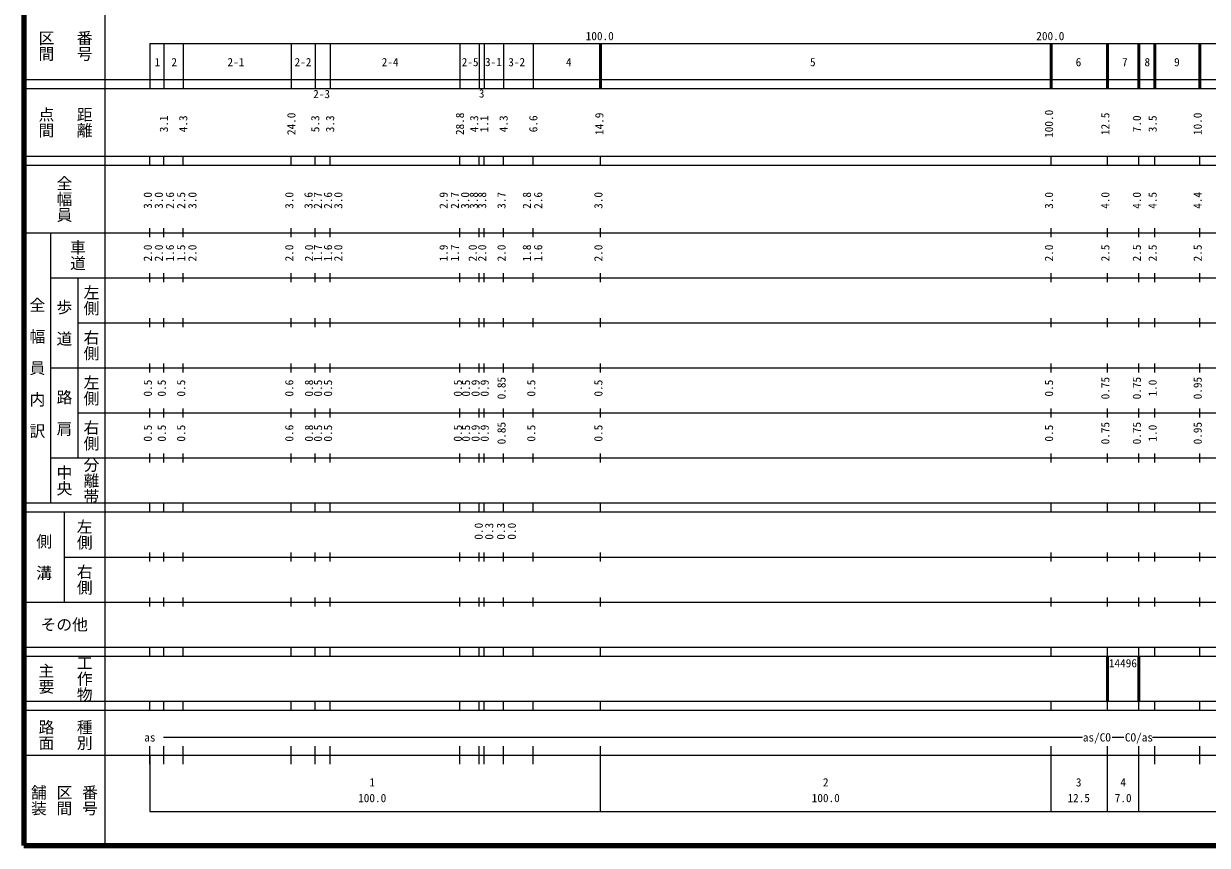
# Model space of a CAD drawing. Units: millimetres on the paper, enlarged 1000 times. Extents: x 40000 to 680000, y 20000 to 380000.
# Drawn here: x 40000 to 302686, y 20000 to 202409 of the extents above; entities that cross this region are included whole.
import ezdxf
from ezdxf.enums import TextEntityAlignment as Align

# ---------------------------------------------------------------- set-up
doc = ezdxf.new("R2010")
doc.units = ezdxf.units.MM
doc.header["$LTSCALE"] = 1000
for name, color, linetype, lineweight in [('M-TTL', 2, 'Continuous', 140), ('M-TTL-BAND', 7, 'Continuous', 25), ('M-TTL-LINE', 7, 'Continuous', 50)]:
    doc.layers.add(name, color=color, linetype=linetype, lineweight=lineweight)
doc.styles.add('@ＭＳ ゴシック', font='')
doc.styles.add('ＭＳ ゴシック', font='')
doc.styles.get('@ＭＳ ゴシック').set_extended_font_data('@MS Gothic')
doc.styles.get('ＭＳ ゴシック').set_extended_font_data('MS Gothic')

msp = doc.modelspace()

# ---------------------------------------------------------------- linework, layer by layer
at = {"layer": 'M-TTL'}
for p, q in [((40000, 380000), (40000, 20000)), ((40000, 20000), (680000, 20000))]:
    msp.add_line(p, q, dxfattribs=at)
at = {"layer": 'M-TTL-BAND'}
for p, q in [((58000, 370000), (58000, 20000)), ((68000, 198000), (579000, 198000)), ((68000, 198000), (68000, 188000)), ((71100, 198000), (71100, 188000)), ((75400, 198000), (75400, 188000)), ((99400, 198000), (99400, 188000)), ((104700, 198000), (104700, 188000)), ((108000, 198000), (108000, 188000)), ((136800, 198000), (136800, 188000)), ((141100, 198000), (141100, 188000)), ((142200, 198000), (142200, 188000)), ((146500, 198000), (146500, 188000)), ((153100, 198000), (153100, 188000)), ((40000, 190000), (579000, 190000)), ((40000, 188000), (579000, 188000)), ((40000, 173000), (579000, 173000)), ((40000, 171000), (579000, 171000)), ((68000, 171000), (68000, 173000)), ((71100, 171000), (71100, 173000)), ((75400, 171000), (75400, 173000)), ((99400, 171000), (99400, 173000)), ((104700, 171000), (104700, 173000)), ((108000, 171000), (108000, 173000)), ((136800, 171000), (136800, 173000)), ((141100, 171000), (141100, 173000)), ((142200, 171000), (142200, 173000)), ((146500, 171000), (146500, 173000)), ((153100, 171000), (153100, 173000)), ((168000, 171000), (168000, 173000)), ((268000, 171000), (268000, 173000)), ((280500, 171000), (280500, 173000)), ((287500, 171000), (287500, 173000)), ((291000, 171000), (291000, 173000)), ((301000, 171000), (301000, 173000)), ((40000, 156000), (579000, 156000)), ((46000, 96000), (46000, 156000)), ((68000, 155000), (68000, 157000)), ((71100, 155000), (71100, 157000)), ((75400, 155000), (75400, 157000)), ((99400, 155000), (99400, 157000)), ((104700, 155000), (104700, 157000)), ((108000, 155000), (108000, 157000)), ((136800, 155000), (136800, 157000)), ((141100, 155000), (141100, 157000)), ((142200, 155000), (142200, 157000)), ((146500, 155000), (146500, 157000)), ((153100, 155000), (153100, 157000)), ((168000, 155000), (168000, 157000)), ((268000, 155000), (268000, 157000)), ((280500, 155000), (280500, 157000)), ((287500, 155000), (287500, 157000)), ((291000, 155000), (291000, 157000)), ((301000, 155000), (301000, 157000)), ((46000, 146000), (579000, 146000)), ((52000, 146000), (52000, 106000)), ((68000, 145000), (68000, 147000)), ((71100, 145000), (71100, 147000)), ((75400, 145000), (75400, 147000)), ((99400, 145000), (99400, 147000)), ((104700, 145000), (104700, 147000)), ((108000, 145000), (108000, 147000)), ((136800, 145000), (136800, 147000)), ((141100, 145000), (141100, 147000)), ((142200, 145000), (142200, 147000)), ((146500, 145000), (146500, 147000)), ((153100, 145000), (153100, 147000)), ((168000, 145000), (168000, 147000)), ((268000, 145000), (268000, 147000)), ((280500, 145000), (280500, 147000)), ((287500, 145000), (287500, 147000)), ((291000, 145000), (291000, 147000)), ((301000, 145000), (301000, 147000)), ((68000, 135000), (68000, 137000)), ((71100, 135000), (71100, 137000)), ((75400, 135000), (75400, 137000)), ((99400, 135000), (99400, 137000)), ((104700, 135000), (104700, 137000)), ((108000, 135000), (108000, 137000)), ((136800, 135000), (136800, 137000)), ((141100, 135000), (141100, 137000)), ((142200, 135000), (142200, 137000)), ((146500, 135000), (146500, 137000)), ((153100, 135000), (153100, 137000)), ((168000, 135000), (168000, 137000)), ((268000, 135000), (268000, 137000)), ((280500, 135000), (280500, 137000)), ((287500, 135000), (287500, 137000)), ((291000, 135000), (291000, 137000)), ((301000, 135000), (301000, 137000)), ((52000, 136000), (579000, 136000)), ((68000, 125000), (68000, 127000)), ((71100, 125000), (71100, 127000)), ((75400, 125000), (75400, 127000)), ((99400, 125000), (99400, 127000)), ((104700, 125000), (104700, 127000)), ((108000, 125000), (108000, 127000)), ((136800, 125000), (136800, 127000)), ((141100, 125000), (141100, 127000)), ((142200, 125000), (142200, 127000)), ((146500, 125000), (146500, 127000)), ((153100, 125000), (153100, 127000)), ((168000, 125000), (168000, 127000)), ((268000, 125000), (268000, 127000)), ((280500, 125000), (280500, 127000)), ((287500, 125000), (287500, 127000)), ((291000, 125000), (291000, 127000)), ((301000, 125000), (301000, 127000)), ((46000, 126000), (579000, 126000)), ((52000, 116000), (579000, 116000)), ((68000, 115000), (68000, 117000)), ((71100, 115000), (71100, 117000)), ((75400, 115000), (75400, 117000)), ((99400, 115000), (99400, 117000)), ((104700, 115000), (104700, 117000)), ((108000, 115000), (108000, 117000)), ((136800, 115000), (136800, 117000)), ((141100, 115000), (141100, 117000)), ((142200, 115000), (142200, 117000)), ((146500, 115000), (146500, 117000)), ((153100, 115000), (153100, 117000)), ((168000, 115000), (168000, 117000)), ((268000, 115000), (268000, 117000)), ((280500, 115000), (280500, 117000)), ((287500, 115000), (287500, 117000)), ((291000, 115000), (291000, 117000)), ((301000, 115000), (301000, 117000)), ((46000, 106000), (579000, 106000)), ((68000, 105000), (68000, 107000)), ((71100, 105000), (71100, 107000)), ((75400, 105000), (75400, 107000)), ((99400, 105000), (99400, 107000)), ((104700, 105000), (104700, 107000)), ((108000, 105000), (108000, 107000)), ((136800, 105000), (136800, 107000)), ((141100, 105000), (141100, 107000)), ((142200, 105000), (142200, 107000)), ((146500, 105000), (146500, 107000)), ((153100, 105000), (153100, 107000)), ((168000, 105000), (168000, 107000)), ((268000, 105000), (268000, 107000)), ((280500, 105000), (280500, 107000)), ((287500, 105000), (287500, 107000)), ((291000, 105000), (291000, 107000)), ((301000, 105000), (301000, 107000)), ((40000, 96000), (579000, 96000)), ((68000, 94000), (68000, 96000)), ((71100, 94000), (71100, 96000)), ((75400, 94000), (75400, 96000)), ((99400, 94000), (99400, 96000)), ((104700, 94000), (104700, 96000)), ((108000, 94000), (108000, 96000)), ((136800, 94000), (136800, 96000)), ((141100, 94000), (141100, 96000)), ((142200, 94000), (142200, 96000)), ((146500, 94000), (146500, 96000)), ((153100, 94000), (153100, 96000)), ((168000, 94000), (168000, 96000)), ((268000, 94000), (268000, 96000)), ((280500, 94000), (280500, 96000)), ((287500, 94000), (287500, 96000)), ((291000, 94000), (291000, 96000)), ((301000, 94000), (301000, 96000)), ((40000, 94000), (579000, 94000)), ((49000, 94000), (49000, 74000)), ((68000, 83000), (68000, 85000)), ((71100, 83000), (71100, 85000)), ((75400, 83000), (75400, 85000)), ((99400, 83000), (99400, 85000)), ((104700, 83000), (104700, 85000)), ((108000, 83000), (108000, 85000)), ((136800, 83000), (136800, 85000)), ((141100, 83000), (141100, 85000)), ((142200, 83000), (142200, 85000)), ((146500, 83000), (146500, 85000)), ((153100, 83000), (153100, 85000)), ((168000, 83000), (168000, 85000)), ((268000, 83000), (268000, 85000)), ((280500, 83000), (280500, 85000)), ((287500, 83000), (287500, 85000)), ((291000, 83000), (291000, 85000)), ((301000, 83000), (301000, 85000)), ((49000, 84000), (579000, 84000)), ((40000, 74000), (579000, 74000)), ((68000, 73000), (68000, 75000)), ((71100, 73000), (71100, 75000)), ((75400, 73000), (75400, 75000)), ((99400, 73000), (99400, 75000)), ((104700, 73000), (104700, 75000)), ((108000, 73000), (108000, 75000)), ((136800, 73000), (136800, 75000)), ((141100, 73000), (141100, 75000)), ((142200, 73000), (142200, 75000)), ((146500, 73000), (146500, 75000)), ((153100, 73000), (153100, 75000)), ((168000, 73000), (168000, 75000)), ((268000, 73000), (268000, 75000)), ((280500, 73000), (280500, 75000)), ((287500, 73000), (287500, 75000)), ((291000, 73000), (291000, 75000)), ((301000, 73000), (301000, 75000)), ((40000, 64000), (579000, 64000)), ((68000, 62000), (68000, 64000)), ((71100, 62000), (71100, 64000)), ((75400, 62000), (75400, 64000)), ((99400, 62000), (99400, 64000)), ((104700, 62000), (104700, 64000)), ((108000, 62000), (108000, 64000)), ((136800, 62000), (136800, 64000)), ((141100, 62000), (141100, 64000)), ((142200, 62000), (142200, 64000)), ((146500, 62000), (146500, 64000)), ((153100, 62000), (153100, 64000)), ((168000, 62000), (168000, 64000)), ((268000, 62000), (268000, 64000)), ((280500, 62000), (280500, 64000)), ((287500, 62000), (287500, 64000)), ((291000, 62000), (291000, 64000)), ((301000, 62000), (301000, 64000)), ((40000, 62000), (579000, 62000)), ((40000, 52000), (579000, 52000)), ((40000, 50000), (579000, 50000)), ((68000, 50000), (68000, 52000)), ((71100, 50000), (71100, 52000)), ((75400, 50000), (75400, 52000)), ((99400, 50000), (99400, 52000)), ((104700, 50000), (104700, 52000)), ((108000, 50000), (108000, 52000)), ((136800, 50000), (136800, 52000)), ((141100, 50000), (141100, 52000)), ((142200, 50000), (142200, 52000)), ((146500, 50000), (146500, 52000)), ((153100, 50000), (153100, 52000)), ((168000, 50000), (168000, 52000)), ((268000, 50000), (268000, 52000)), ((280500, 50000), (280500, 52000)), ((287500, 50000), (287500, 52000)), ((291000, 50000), (291000, 52000)), ((301000, 50000), (301000, 52000)), ((71000, 44000), (274970, 44000)), ((281570, 44000), (284185, 44000)), ((290554, 44000), (566444, 44000)), ((40000, 40000), (579000, 40000)), ((68000, 38000), (68000, 42000)), ((68000, 40000), (68000, 27500)), ((71100, 38000), (71100, 42000)), ((75400, 38000), (75400, 42000)), ((99400, 38000), (99400, 42000)), ((104700, 38000), (104700, 42000)), ((108000, 38000), (108000, 42000)), ((136800, 38000), (136800, 42000)), ((141100, 38000), (141100, 42000)), ((142200, 38000), (142200, 42000)), ((146500, 38000), (146500, 42000)), ((153100, 38000), (153100, 42000)), ((168000, 38000), (168000, 42000)), ((168000, 27500), (168000, 40000)), ((268000, 38000), (268000, 42000)), ((268000, 27500), (268000, 40000)), ((280500, 38000), (280500, 42000)), ((280500, 27500), (280500, 40000)), ((287500, 38000), (287500, 42000)), ((287500, 27500), (287500, 40000)), ((291000, 38000), (291000, 42000)), ((301000, 38000), (301000, 42000)), ((68000, 27500), (579000, 27500))]:
    msp.add_line(p, q, dxfattribs=at)
at = {"layer": 'M-TTL-LINE'}
for p, q in [((168000, 198000), (168000, 188000)), ((268000, 198000), (268000, 188000)), ((280500, 198000), (280500, 188000)), ((287500, 198000), (287500, 188000)), ((291000, 198000), (291000, 188000)), ((301000, 198000), (301000, 188000)), ((280500, 52000), (280500, 62000)), ((287500, 62000), (287500, 52000))]:
    msp.add_line(p, q, dxfattribs=at)

# ---------------------------------------------------------------- texts
at = {"layer": 'M-TTL-BAND'}
for s, height, rotation, style, p in [('区間', 2566, 270, '@ＭＳ ゴシック', (45000, 197500)), ('番号', 2566, 270, '@ＭＳ ゴシック', (53500, 197500)), ('点間', 2566, 270, '@ＭＳ ゴシック', (45000, 180500)), ('距離', 2566, 270, '@ＭＳ ゴシック', (53500, 180500)), ('3.1', 1833, 90, 'ＭＳ ゴシック', (71100, 180174)), ('4.3', 1833, 90, 'ＭＳ ゴシック', (75400, 180174)), ('24.0', 1833, 90, 'ＭＳ ゴシック', (99400, 180174)), ('5.3', 1833, 90, 'ＭＳ ゴシック', (104700, 180174)), ('3.3', 1833, 90, 'ＭＳ ゴシック', (107995, 180174)), ('28.8', 1833, 90, 'ＭＳ ゴシック', (136800, 180174)), ('4.3', 1833, 90, 'ＭＳ ゴシック', (139977, 180174)), ('1.1', 1833, 90, 'ＭＳ ゴシック', (142200, 180174)), ('4.3', 1833, 90, 'ＭＳ ゴシック', (146500, 180174)), ('6.6', 1833, 90, 'ＭＳ ゴシック', (153100, 180174)), ('14.9', 1833, 90, 'ＭＳ ゴシック', (167750, 180174)), ('全幅員', 2566, 270, '@ＭＳ ゴシック', (49000, 163500)), ('車道', 2566, 270, '@ＭＳ ゴシック', (52000, 151000)), ('左側', 2566, 270, '@ＭＳ ゴシック', (55000, 141000)), ('全\u3000幅\u3000員\u3000内\u3000訳', 2566, 270, '@ＭＳ ゴシック', (43000, 126000)), ('歩\u3000道', 2566, 270, '@ＭＳ ゴシック', (49000, 136000)), ('右側', 2566, 270, '@ＭＳ ゴシック', (55000, 131000)), ('左側', 2566, 270, '@ＭＳ ゴシック', (55000, 121000)), ('路\u3000肩', 2566, 270, '@ＭＳ ゴシック', (49000, 116000)), ('右側', 2566, 270, '@ＭＳ ゴシック', (55000, 111000)), ('分離帯', 2566, 270, '@ＭＳ ゴシック', (55000, 101000)), ('中央', 2566, 270, '@ＭＳ ゴシック', (49000, 101000)), ('左側', 2566, 270, '@ＭＳ ゴシック', (53500, 89000)), ('0.0', 1833, 90, 'ＭＳ ゴシック', (140970, 89725)), ('0.3', 1833, 90, 'ＭＳ ゴシック', (143303, 89725)), ('0.3', 1833, 90, 'ＭＳ ゴシック', (145903, 89725)), ('0.0', 1833, 90, 'ＭＳ ゴシック', (148319, 89725)), ('側\u3000溝', 2566, 270, '@ＭＳ ゴシック', (44500, 84000)), ('右側', 2566, 270, '@ＭＳ ゴシック', (53500, 79000)), ('工作物', 2566, 270, '@ＭＳ ゴシック', (53500, 57000)), ('主要', 2566, 270, '@ＭＳ ゴシック', (45000, 57000)), ('路面', 2566, 270, '@ＭＳ ゴシック', (45000, 44500)), ('種別', 2566, 270, '@ＭＳ ゴシック', (53500, 44500)), ('舗装', 2566, 270, '@ＭＳ ゴシック', (43333, 30000)), ('区間', 2566, 270, '@ＭＳ ゴシック', (49000, 30000)), ('番号', 2566, 270, '@ＭＳ ゴシック', (54667, 30000))]:
    msp.add_text(s, height=height, rotation=rotation, dxfattribs=dict(at, style=style)).set_placement(p, align=Align.MIDDLE_CENTER)
at = {"layer": 'M-TTL-BAND', "style": 'ＭＳ ゴシック'}
for s, p in [('100.0', (167844, 198195)), ('200.0', (267844, 198195)), ('1', (69660, 192405)), ('2', (73413, 192405)), ('2-1', (87099, 192405)), ('2-2', (101987, 192405)), ('2-4', (121325, 192405)), ('2-5', (139081, 192405)), ('3-1', (144244, 192435)), ('3-2', (149414, 192405)), ('4', (160970, 192405)), ('5', (215130, 192405)), ('6', (274092, 192405)), ('7', (284383, 192405)), ('8', (289359, 192405)), ('9', (295939, 192405)), ('2-3', (106120, 185323)), ('3', (141635, 185457)), ('14496', (283953, 58965)), ('as/CO', (278179, 42500)), ('CO/as', (287500, 42500)), ('as', (68000, 42500)), ('1', (117346, 32523)), ('2', (218000, 32523)), ('3', (274136, 32523)), ('4', (284005, 32523)), ('100.0', (117346, 29033)), ('100.0', (218000, 29033)), ('12.5', (274136, 29033)), ('7.0', (284005, 29033))]:
    msp.add_text(s, height=1833, dxfattribs=at).set_placement(p, align=Align.BOTTOM_CENTER)
for s, p in [('100.0', (269000, 180174)), ('12.5', (281500, 180174)), ('7.0', (288500, 180174)), ('3.5', (292000, 180174)), ('10.0', (302000, 180174)), ('3.0', (69000, 163174)), ('3.0', (71442, 163174)), ('2.6', (73925, 163174)), ('2.5', (76400, 163174)), ('3.0', (78900, 163174)), ('3.0', (100400, 163174)), ('3.6', (104663, 163174)), ('2.7', (106737, 163174)), ('2.6', (109000, 163174)), ('3.0', (111276, 163174)), ('2.9', (134646, 163174)), ('2.7', (137146, 163174)), ('3.0', (139428, 163174)), ('3.8', (141357, 163174)), ('3.8', (143200, 163174)), ('3.7', (147500, 163174)), ('2.8', (153128, 163174)), ('2.6', (155628, 163174)), ('3.0', (169000, 163174)), ('3.0', (269000, 163174)), ('4.0', (281500, 163174)), ('4.0', (288500, 163174)), ('4.5', (292000, 163174)), ('4.4', (302000, 163174)), ('2.0', (69000, 151500)), ('2.0', (71442, 151500)), ('1.6', (73904, 151500)), ('1.5', (76400, 151500)), ('2.0', (78900, 151500)), ('2.0', (100400, 151500)), ('2.0', (104780, 151500)), ('1.7', (106774, 151500)), ('1.6', (109000, 151500)), ('2.0', (111276, 151500)), ('1.9', (134646, 151500)), ('1.7', (137146, 151500)), ('2.0', (141103, 151500)), ('2.0', (143200, 151500)), ('2.0', (147500, 151500)), ('1.8', (153128, 151500)), ('1.6', (155628, 151500)), ('2.0', (169000, 151500)), ('2.0', (269000, 151500)), ('2.5', (281500, 151500)), ('2.5', (288500, 151500)), ('2.5', (292000, 151500)), ('2.5', (302000, 151500)), ('0.85', (147500, 121500)), ('0.75', (281500, 121500)), ('0.75', (288500, 121500)), ('0.95', (302000, 121500)), ('0.5', (69000, 121500)), ('0.5', (72100, 121500)), ('0.5', (76400, 121500)), ('0.6', (100400, 121500)), ('0.8', (104780, 121500)), ('0.5', (106774, 121500)), ('0.5', (109000, 121500)), ('0.5', (137800, 121500)), ('0.5', (139615, 121500)), ('0.9', (141731, 121500)), ('0.9', (143758, 121500)), ('0.5', (154100, 121500)), ('0.5', (169000, 121500)), ('0.5', (269000, 121500)), ('1.0', (292000, 121500)), ('0.5', (69000, 111500)), ('0.5', (72100, 111500)), ('0.5', (76400, 111500)), ('0.6', (100400, 111500)), ('0.8', (104780, 111500)), ('0.5', (106774, 111500)), ('0.5', (109000, 111500)), ('0.5', (137800, 111500)), ('0.5', (139615, 111500)), ('0.9', (141731, 111500)), ('0.9', (143758, 111500)), ('0.85', (147500, 111500)), ('0.5', (154100, 111500)), ('0.5', (169000, 111500)), ('0.5', (269000, 111500)), ('0.75', (281500, 111500)), ('0.75', (288500, 111500)), ('1.0', (292000, 111500)), ('0.95', (302000, 111500))]:
    msp.add_text(s, height=1833, rotation=90, dxfattribs=at).set_placement(p, align=Align.BOTTOM_CENTER)
msp.add_text('その他', height=2566, dxfattribs=at).set_placement((49000, 69000), align=Align.MIDDLE_CENTER)

doc.saveas('drawing.dxf')
